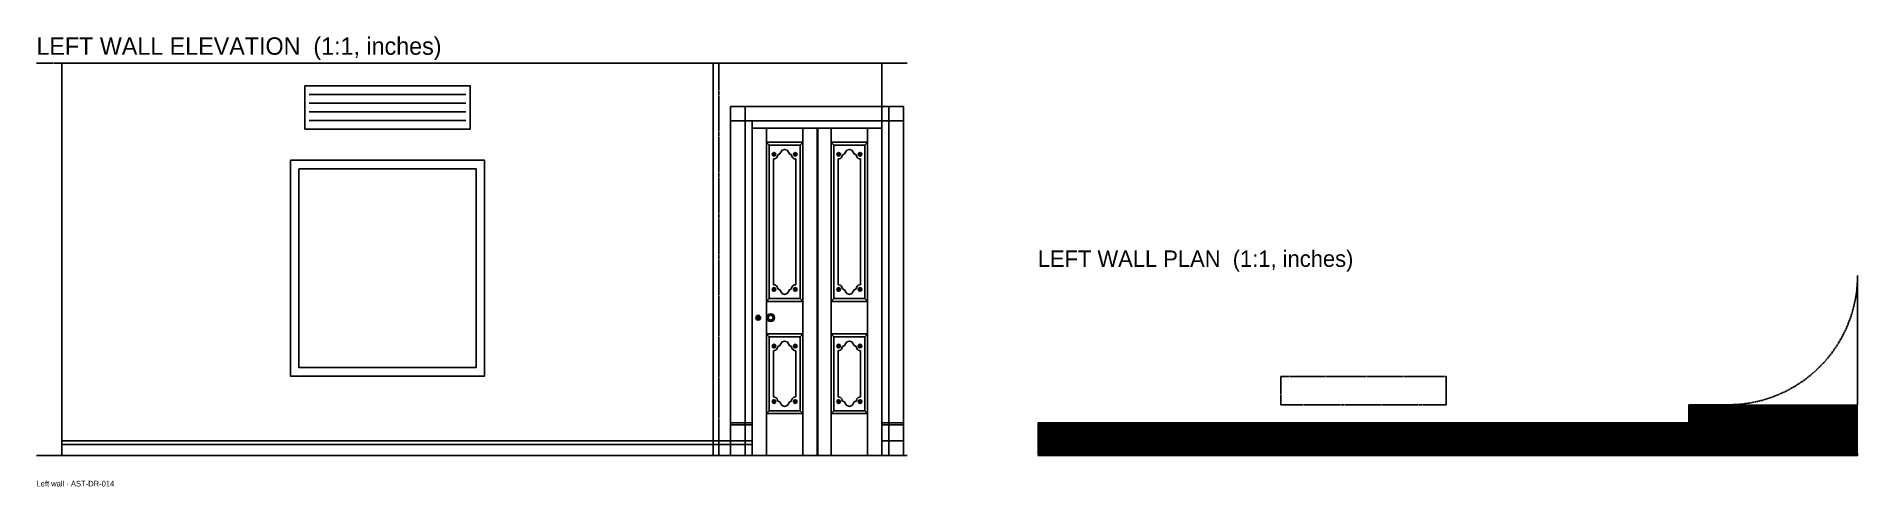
# Model space of a CAD drawing. Header units: inches. Extents: x 0 to 506, y -9 to 116.
import ezdxf

# ---------------------------------------------------------------- set-up
doc = ezdxf.new("R2010")
doc.units = ezdxf.units.IN
doc.header["$MEASUREMENT"] = 0
doc.linetypes.add('DASHED', pattern=[0.6, 0.5, -0.1])
for name, color, linetype in [('Left wall elevation', 7, 'Continuous'), ('Left wall plan', 7, 'Continuous'), ('Left wall plan hatch', 8, 'Continuous')]:
    doc.layers.add(name, color=color, linetype=linetype)

msp = doc.modelspace()

# ---------------------------------------------------------------- hatches: boundary and pattern name
at = {"layer": 'Left wall plan hatch'}
h = msp.add_hatch(dxfattribs=at)
h.set_pattern_fill('ANSI31', scale=0.15748031)
h.paths.add_polyline_path([(459.59, 14.06), (506.48, 14.06), (506.48, 0), (459.59, 0), (459.59, 14.06)])
h = msp.add_hatch(dxfattribs=at)
h.set_pattern_fill('ANSI31', scale=0.15748031)
h.paths.add_polyline_path([(278.49, 9.06), (459.59, 9.06), (459.59, 0), (278.49, 0), (278.49, 9.06)])

# ---------------------------------------------------------------- linework, layer by layer
at = {"layer": 'Left wall elevation', "linetype": 'DASHED'}
for p, q in [((0, 109.02), (242.17, 109.02)), ((189.76, 0), (189.76, 109.02))]:
    msp.add_line(p, q, dxfattribs=at)
at = {"layer": 'Left wall elevation'}
for p, q in [((188.19, 0), (188.19, 109.02)), ((75.83, 100.31), (119.45, 100.31)), ((75.83, 97.91), (119.45, 97.91)), ((75.83, 95.51), (119.45, 95.51)), ((75.83, 93.11), (119.45, 93.11)), ((193.07, 92.99), (241.1, 92.99)), ((203.03, 90.98), (203.03, 87.05)), ((203.03, 87.05), (213.15, 87.05)), ((203.03, 87.05), (203.82, 86.26)), ((213.15, 87.05), (212.36, 86.26)), ((213.15, 90.98), (213.15, 87.05)), ((217.32, 90.98), (217.32, 0)), ((221.02, 90.98), (221.02, 87.05)), ((221.02, 87.05), (231.14, 87.05)), ((221.02, 87.05), (221.81, 86.26)), ((231.14, 87.05), (230.35, 86.26)), ((231.14, 90.98), (231.14, 87.05)), ((203.03, 42.8), (203.82, 43.58)), ((203.03, 42.8), (203.03, 33.74)), ((213.15, 42.8), (212.36, 43.58)), ((213.15, 42.8), (213.15, 33.74)), ((221.02, 42.8), (221.81, 43.58)), ((221.02, 42.8), (221.02, 33.74)), ((231.14, 42.8), (230.35, 43.58)), ((231.14, 42.8), (231.14, 33.74)), ((203.03, 33.74), (203.82, 32.95)), ((213.15, 33.74), (212.36, 32.95)), ((221.02, 33.74), (221.81, 32.95)), ((231.14, 33.74), (230.35, 32.95)), ((203.03, 11.61), (203.82, 12.4)), ((203.03, 11.61), (213.15, 11.61)), ((203.03, 11.61), (203.03, 0)), ((213.15, 11.61), (212.36, 12.4)), ((213.15, 11.61), (213.15, 0)), ((221.02, 11.61), (221.81, 12.4)), ((221.02, 11.61), (231.14, 11.61)), ((221.02, 11.61), (221.02, 0)), ((231.14, 11.61), (230.35, 12.4)), ((231.14, 11.61), (231.14, 0)), ((193.07, 8.5), (199.09, 8.5)), ((235.08, 8.5), (241.1, 8.5)), ((0, 0), (242.17, 0)), ((7.09, 3.03), (199.09, 3.03)), ((193.07, 4.02), (199.09, 4.02)), ((235.08, 4.02), (241.1, 4.02))]:
    msp.add_line(p, q, dxfattribs=at)
for points in [[(7.09, 109.02), (235.08, 109.02), (235.08, 0), (7.09, 0), (7.09, 109.02)], [(74.65, 102.72), (120.63, 102.72), (120.63, 90.71), (74.65, 90.71), (74.65, 102.72)], [(193.07, 97.01), (197.09, 97.01), (197.09, 9.06), (193.07, 9.06), (193.07, 97.01)], [(193.07, 97.01), (241.1, 97.01), (241.1, 92.99), (193.07, 92.99), (193.07, 97.01)], [(237.09, 97.01), (241.1, 97.01), (241.1, 9.06), (237.09, 9.06), (237.09, 97.01)], [(197.09, 92.99), (199.09, 92.99), (199.09, 0), (197.09, 0), (197.09, 92.99)], [(235.08, 92.99), (237.09, 92.99), (237.09, 0), (235.08, 0), (235.08, 92.99)], [(199.09, 90.98), (235.08, 90.98), (235.08, 0), (199.09, 0), (199.09, 90.98)], [(199.09, 90.98), (217.09, 90.98), (217.09, 0), (199.09, 0), (199.09, 90.98)], [(203.03, 87.05), (213.15, 87.05), (213.15, 42.8), (203.03, 42.8), (203.03, 87.05)], [(203.82, 86.26), (212.36, 86.26), (212.36, 43.58), (203.82, 43.58), (203.82, 86.26)], [(217.09, 90.98), (235.08, 90.98), (235.08, 0), (217.09, 0), (217.09, 90.98)], [(221.02, 87.05), (231.14, 87.05), (231.14, 42.8), (221.02, 42.8), (221.02, 87.05)], [(221.81, 86.26), (230.35, 86.26), (230.35, 43.58), (221.81, 43.58), (221.81, 86.26)], [(70.63, 82.05), (124.65, 82.05), (124.65, 22.05), (70.63, 22.05), (70.63, 82.05)], [(205, 47.44), (205, 82.4)], [(211.18, 82.4), (211.18, 47.44)], [(222.99, 47.44), (222.99, 82.4)], [(229.17, 82.4), (229.17, 47.44)], [(72.99, 79.69), (122.28, 79.69), (122.28, 24.41), (72.99, 24.41), (72.99, 79.69)], [(200.87, 38.31), (200.93, 37.87), (200.57, 37.87), (200.63, 38.31)], [(203.03, 33.74), (213.15, 33.74), (213.15, 11.61), (203.03, 11.61), (203.03, 33.74)], [(203.82, 32.95), (212.36, 32.95), (212.36, 12.4), (203.82, 12.4), (203.82, 32.95)], [(221.02, 33.74), (231.14, 33.74), (231.14, 11.61), (221.02, 11.61), (221.02, 33.74)], [(221.81, 32.95), (230.35, 32.95), (230.35, 12.4), (221.81, 12.4), (221.81, 32.95)], [(205, 16.26), (205, 29.09)], [(211.18, 29.09), (211.18, 16.26)], [(222.99, 16.26), (222.99, 29.09)], [(229.17, 29.09), (229.17, 16.26)], [(193.07, 9.06), (199.09, 9.06), (199.09, 0), (193.07, 0), (193.07, 9.06)], [(235.08, 9.06), (241.1, 9.06), (241.1, 0), (235.08, 0), (235.08, 9.06)], [(7.09, 4.02), (199.09, 4.02), (199.09, 0), (7.09, 0), (7.09, 4.02)]]:
    msp.add_lwpolyline(points, dxfattribs=at)
for centre, radius in [((205.12, 83.7), 0.512), ((205.12, 83.7), 0.205), ((211.06, 83.7), 0.512), ((211.06, 83.7), 0.205), ((223.11, 83.7), 0.512), ((223.11, 83.7), 0.205), ((229.06, 83.7), 0.512), ((229.06, 83.7), 0.205), ((205.12, 46.14), 0.512), ((205.12, 46.14), 0.205), ((211.06, 46.14), 0.512), ((211.06, 46.14), 0.205), ((223.11, 46.14), 0.512), ((223.11, 46.14), 0.205), ((229.06, 46.14), 0.512), ((229.06, 46.14), 0.205), ((200.75, 38.27), 0.669), ((204.21, 38.27), 1.08), ((204.21, 38.27), 0.689), ((205.12, 30.39), 0.512), ((205.12, 30.39), 0.205), ((211.06, 30.39), 0.512), ((211.06, 30.39), 0.205), ((223.11, 30.39), 0.512), ((223.11, 30.39), 0.205), ((229.06, 30.39), 0.512), ((229.06, 30.39), 0.205), ((205.12, 14.96), 0.512), ((211.06, 14.96), 0.512), ((223.11, 14.96), 0.512), ((229.06, 14.96), 0.512), ((205.12, 14.96), 0.205), ((211.06, 14.96), 0.205), ((223.11, 14.96), 0.205), ((229.06, 14.96), 0.205)]:
    msp.add_circle(centre, radius, dxfattribs=at)
for points, knots in [([(205, 82.4), (205.21, 82.4), (205.41, 82.46), (205.59, 82.56), (205.77, 82.66), (205.92, 82.81), (206.02, 82.99), (206.13, 83.17), (206.18, 83.38), (206.18, 83.58)], [0, 0, 0, 0, 1, 1, 1, 2, 2, 2, 3, 3, 3, 3]), ([(206.18, 83.58), (207.14, 83.58), (206.91, 85.08), (208.09, 85.08), (209.27, 85.08), (209.05, 83.58), (210, 83.58)], [0, 0, 0, 0, 1, 1, 1, 2, 2, 2, 2]), ([(210, 83.58), (210, 83.38), (210.05, 83.17), (210.16, 82.99), (210.26, 82.81), (210.41, 82.66), (210.59, 82.56), (210.77, 82.46), (210.97, 82.4), (211.18, 82.4)], [0, 0, 0, 0, 1, 1, 1, 2, 2, 2, 3, 3, 3, 3]), ([(222.99, 82.4), (223.2, 82.4), (223.4, 82.46), (223.58, 82.56), (223.76, 82.66), (223.91, 82.81), (224.01, 82.99), (224.12, 83.17), (224.17, 83.38), (224.17, 83.58)], [0, 0, 0, 0, 1, 1, 1, 2, 2, 2, 3, 3, 3, 3]), ([(224.17, 83.58), (225.13, 83.58), (224.9, 85.08), (226.08, 85.08), (227.27, 85.08), (227.04, 83.58), (227.99, 83.58)], [0, 0, 0, 0, 1, 1, 1, 2, 2, 2, 2]), ([(227.99, 83.58), (227.99, 83.38), (228.05, 83.17), (228.15, 82.99), (228.25, 82.81), (228.4, 82.66), (228.58, 82.56), (228.76, 82.46), (228.97, 82.4), (229.17, 82.4)], [0, 0, 0, 0, 1, 1, 1, 2, 2, 2, 3, 3, 3, 3]), ([(206.18, 46.26), (206.18, 46.47), (206.13, 46.67), (206.02, 46.85), (205.92, 47.03), (205.77, 47.18), (205.59, 47.28), (205.41, 47.39), (205.21, 47.44), (205, 47.44)], [0, 0, 0, 0, 1, 1, 1, 2, 2, 2, 3, 3, 3, 3]), ([(210, 46.26), (209.05, 46.26), (209.27, 44.76), (208.09, 44.76), (206.91, 44.76), (207.14, 46.26), (206.18, 46.26)], [0, 0, 0, 0, 1, 1, 1, 2, 2, 2, 2]), ([(211.18, 47.44), (210.97, 47.44), (210.77, 47.39), (210.59, 47.28), (210.41, 47.18), (210.26, 47.03), (210.16, 46.85), (210.05, 46.67), (210, 46.47), (210, 46.26)], [0, 0, 0, 0, 1, 1, 1, 2, 2, 2, 3, 3, 3, 3]), ([(224.17, 46.26), (224.17, 46.47), (224.12, 46.67), (224.01, 46.85), (223.91, 47.03), (223.76, 47.18), (223.58, 47.28), (223.4, 47.39), (223.2, 47.44), (222.99, 47.44)], [0, 0, 0, 0, 1, 1, 1, 2, 2, 2, 3, 3, 3, 3]), ([(227.99, 46.26), (227.04, 46.26), (227.27, 44.76), (226.08, 44.76), (224.9, 44.76), (225.13, 46.26), (224.17, 46.26)], [0, 0, 0, 0, 1, 1, 1, 2, 2, 2, 2]), ([(229.17, 47.44), (228.97, 47.44), (228.76, 47.39), (228.58, 47.28), (228.4, 47.18), (228.25, 47.03), (228.15, 46.85), (228.05, 46.67), (227.99, 46.47), (227.99, 46.26)], [0, 0, 0, 0, 1, 1, 1, 2, 2, 2, 3, 3, 3, 3]), ([(200.63, 38.31), (200.61, 38.33), (200.59, 38.35), (200.58, 38.38), (200.57, 38.4), (200.57, 38.43), (200.57, 38.46), (200.58, 38.49), (200.59, 38.52), (200.6, 38.54), (200.62, 38.56), (200.64, 38.58), (200.67, 38.6), (200.69, 38.61), (200.72, 38.62), (200.75, 38.62), (200.78, 38.62), (200.8, 38.61), (200.83, 38.6), (200.86, 38.58), (200.88, 38.56), (200.89, 38.54), (200.91, 38.52), (200.92, 38.49), (200.92, 38.46), (200.93, 38.43), (200.92, 38.4), (200.91, 38.38), (200.9, 38.35), (200.89, 38.33), (200.87, 38.31)], [0, 0, 0, 0, 1, 1, 1, 2, 2, 2, 3, 3, 3, 4, 4, 4, 5, 5, 5, 6, 6, 6, 7, 7, 7, 8, 8, 8, 9, 9, 9, 10, 10, 10, 10]), ([(206.18, 30.28), (207.14, 30.28), (206.91, 31.77), (208.09, 31.77), (209.27, 31.77), (209.05, 30.28), (210, 30.28)], [0, 0, 0, 0, 1, 1, 1, 2, 2, 2, 2]), ([(224.17, 30.28), (225.13, 30.28), (224.9, 31.77), (226.08, 31.77), (227.27, 31.77), (227.04, 30.28), (227.99, 30.28)], [0, 0, 0, 0, 1, 1, 1, 2, 2, 2, 2]), ([(205, 29.09), (205.21, 29.09), (205.41, 29.15), (205.59, 29.25), (205.77, 29.36), (205.92, 29.51), (206.02, 29.69), (206.13, 29.86), (206.18, 30.07), (206.18, 30.28)], [0, 0, 0, 0, 1, 1, 1, 2, 2, 2, 3, 3, 3, 3]), ([(210, 30.28), (210, 30.07), (210.05, 29.86), (210.16, 29.69), (210.26, 29.51), (210.41, 29.36), (210.59, 29.25), (210.77, 29.15), (210.97, 29.09), (211.18, 29.09)], [0, 0, 0, 0, 1, 1, 1, 2, 2, 2, 3, 3, 3, 3]), ([(222.99, 29.09), (223.2, 29.09), (223.4, 29.15), (223.58, 29.25), (223.76, 29.36), (223.91, 29.51), (224.01, 29.69), (224.12, 29.86), (224.17, 30.07), (224.17, 30.28)], [0, 0, 0, 0, 1, 1, 1, 2, 2, 2, 3, 3, 3, 3]), ([(227.99, 30.28), (227.99, 30.07), (228.05, 29.86), (228.15, 29.69), (228.25, 29.51), (228.4, 29.36), (228.58, 29.25), (228.76, 29.15), (228.97, 29.09), (229.17, 29.09)], [0, 0, 0, 0, 1, 1, 1, 2, 2, 2, 3, 3, 3, 3]), ([(206.18, 15.08), (206.18, 15.29), (206.13, 15.49), (206.02, 15.67), (205.92, 15.85), (205.77, 16), (205.59, 16.1), (205.41, 16.21), (205.21, 16.26), (205, 16.26)], [0, 0, 0, 0, 1, 1, 1, 2, 2, 2, 3, 3, 3, 3]), ([(211.18, 16.26), (210.97, 16.26), (210.77, 16.21), (210.59, 16.1), (210.41, 16), (210.26, 15.85), (210.16, 15.67), (210.05, 15.49), (210, 15.29), (210, 15.08)], [0, 0, 0, 0, 1, 1, 1, 2, 2, 2, 3, 3, 3, 3]), ([(224.17, 15.08), (224.17, 15.29), (224.12, 15.49), (224.01, 15.67), (223.91, 15.85), (223.76, 16), (223.58, 16.1), (223.4, 16.21), (223.2, 16.26), (222.99, 16.26)], [0, 0, 0, 0, 1, 1, 1, 2, 2, 2, 3, 3, 3, 3]), ([(229.17, 16.26), (228.97, 16.26), (228.76, 16.21), (228.58, 16.1), (228.4, 16), (228.25, 15.85), (228.15, 15.67), (228.05, 15.49), (227.99, 15.29), (227.99, 15.08)], [0, 0, 0, 0, 1, 1, 1, 2, 2, 2, 3, 3, 3, 3]), ([(210, 15.08), (209.05, 15.08), (209.27, 13.58), (208.09, 13.58), (206.91, 13.58), (207.14, 15.08), (206.18, 15.08)], [0, 0, 0, 0, 1, 1, 1, 2, 2, 2, 2]), ([(227.99, 15.08), (227.04, 15.08), (227.27, 13.58), (226.08, 13.58), (224.9, 13.58), (225.13, 15.08), (224.17, 15.08)], [0, 0, 0, 0, 1, 1, 1, 2, 2, 2, 2])]:
    msp.add_open_spline(points, degree=3, knots=knots, dxfattribs=at)
at = {"layer": 'Left wall plan'}
msp.add_line((506.48, 14.06), (506.48, 50.04), dxfattribs=at)
at = {"layer": 'Left wall plan', "linetype": 'DASHED'}
msp.add_lwpolyline([(346.05, 21.93), (392.03, 21.93), (392.03, 14.06), (346.05, 14.06), (346.05, 21.93)], dxfattribs=at)
at = {"layer": 'Left wall plan'}
for points in [[(278.49, 9.06), (459.59, 9.06), (459.59, 14.06), (470.5, 14.06)], [(278.49, 0), (506.48, 0)]]:
    msp.add_lwpolyline(points, dxfattribs=at)
at = {"layer": 'Left wall plan', "linetype": 'DASHED'}
msp.add_open_spline([(506.48, 50.04), (506.48, 43.72), (504.82, 37.52), (501.66, 32.05), (498.5, 26.58), (493.96, 22.03), (488.49, 18.88), (483.02, 15.72), (476.81, 14.06), (470.5, 14.06)], degree=3, knots=[0, 0, 0, 0, 1, 1, 1, 2, 2, 2, 3, 3, 3, 3], dxfattribs=at)

# ---------------------------------------------------------------- texts
at = {"layer": 'LABELS'}
for s, height, p in [('LEFT WALL ELEVATION  (1:1, inches)', 4.8433, (0, 111.38)), ('LEFT WALL PLAN  (1:1, inches)', 4.5598, (278.49, 52.4)), ('Left wall · AST-DR-014', 1.5748, (0, -8.66))]:
    msp.add_text(s, height=height, dxfattribs=at).set_placement(p)

doc.saveas('drawing.dxf')
